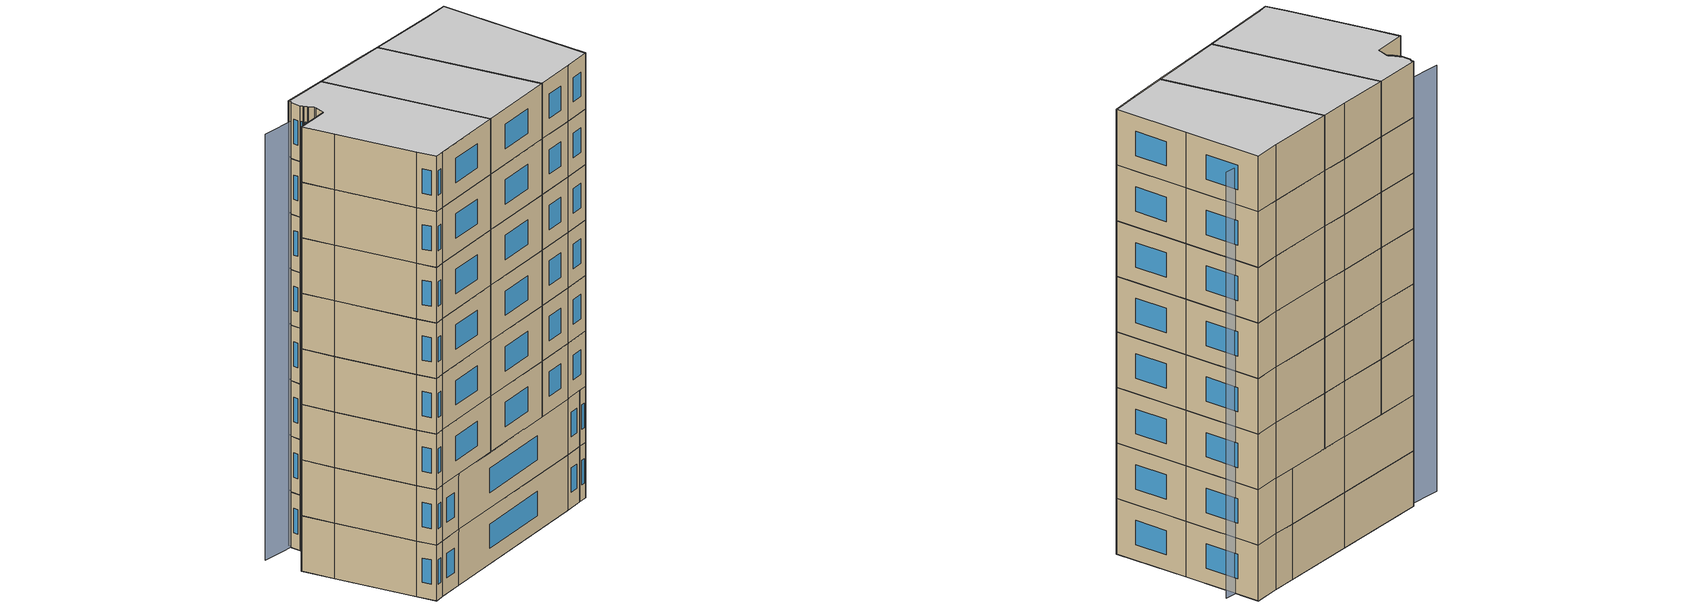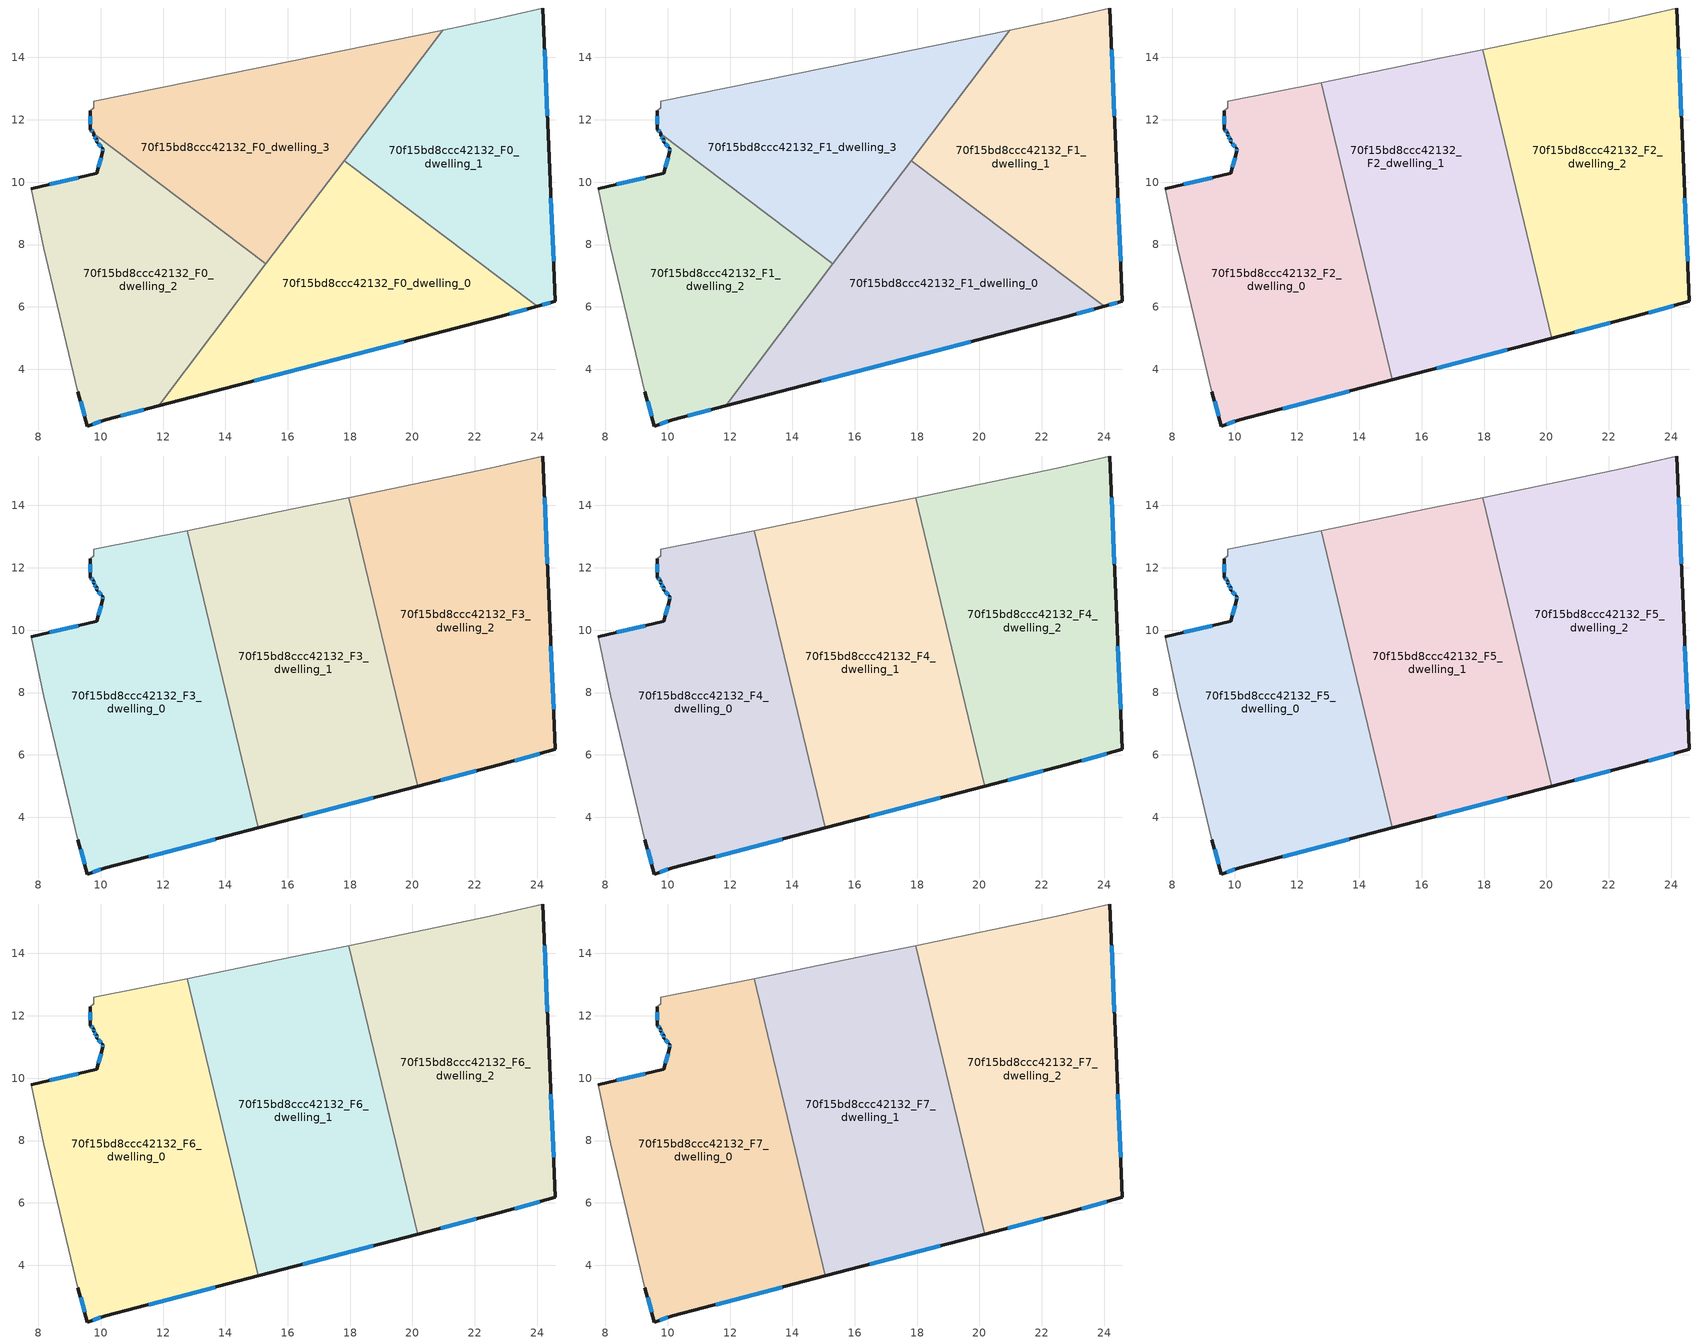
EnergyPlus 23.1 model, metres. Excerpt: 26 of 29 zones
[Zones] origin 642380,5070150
70f15bd8ccc42132_F0_dwelling_0
 floor ground (EU_floor_Construction): 22.78,5.68 24,6.02 17.81,10.69 11.86,2.82 z0
 wall outside (EU_wall_Construction): 24,6.02 22.78,5.68 11.86,2.82 z0:3
 wall to 70f15bd8ccc42132_F0_dwelling_1 (EU_wall_Construction): 17.81,10.69 24,6.02 z0:3
 wall to 70f15bd8ccc42132_F0_dwelling_2 (EU_wall_Construction): 11.86,2.82 15.3,7.38 z0:3
 wall to 70f15bd8ccc42132_F0_dwelling_3 (EU_wall_Construction): 15.3,7.38 17.81,10.69 z0:3
 window (EU_Window_Construction): 23.66,5.92 23.12,5.77 / 19.72,4.88 14.92,3.62 z0.84:2.16
70f15bd8ccc42132_F0_dwelling_1
 floor ground (EU_floor_Construction): 24.58,6.18 24.38,10.78 24.18,15.59 22.48,15.19 20.96,14.87 17.81,10.69 24,6.02 z0
 wall outside (EU_wall_Construction): 24.18,15.59 24.38,10.78 24.58,6.18 24,6.02 z0:3
 wall adiabatic (EU_wall_Construction): 20.96,14.87 22.48,15.19 24.18,15.59 z0:3
 wall to 70f15bd8ccc42132_F0_dwelling_3 (EU_wall_Construction): 17.81,10.69 20.96,14.87 z0:3
 window (EU_Window_Construction): 24.42,6.13 24.16,6.06 / 24.24,14.24 24.33,12.13 / 24.44,9.49 24.53,7.47 z0.84:2.16
70f15bd8ccc42132_F0_dwelling_2
 floor ground (EU_floor_Construction): 11.86,2.82 15.3,7.38 9.77,11.55 9.77,11.49 9.87,11.39 9.87,11.29 10.07,11.09 10.07,10.99 9.87,10.29 7.77,9.79 8.17,7.88 9.27,3.28 9.57,2.18 10.17,2.38 z0
 wall outside (EU_wall_Construction): 7.77,9.79 9.87,10.29 10.07,10.99 10.07,11.09 9.87,11.29 9.87,11.39 9.77,11.49 9.77,11.55 / 11.86,2.82 10.17,2.38 9.57,2.18 9.27,3.28 z0:3
 wall adiabatic (EU_wall_Construction): 9.27,3.28 8.17,7.88 7.77,9.79 z0:3
 wall to 70f15bd8ccc42132_F0_dwelling_3 (EU_wall_Construction): 9.77,11.55 15.3,7.38 z0:3
 window (EU_Window_Construction): 9.48,2.49 9.35,2.97 / 8.36,9.93 9.28,10.15 / 9.93,10.48 10.02,10.79 / 10.07,11.02 10.07,11.06 / 10.02,11.14 9.93,11.23 / 9.87,11.32 9.87,11.36 / 9.84,11.42 9.8,11.46 / 11.39,2.7 10.64,2.5 / 10,2.32 9.74,2.24 z0.84:2.16
70f15bd8ccc42132_F0_dwelling_3
 floor ground (EU_floor_Construction): 15.3,7.38 20.96,14.87 16.18,13.89 9.77,12.59 9.77,12.39 9.67,12.29 9.67,11.69 9.77,11.59 9.77,11.55 z0
 wall outside (EU_wall_Construction): 9.77,11.55 9.77,11.59 9.67,11.69 9.67,12.29 z0:3
 wall adiabatic (EU_wall_Construction): 9.67,12.29 9.77,12.39 9.77,12.59 16.18,13.89 20.96,14.87 z0:3
 window (EU_Window_Construction): 9.74,11.62 9.7,11.66 / 9.67,11.86 9.67,12.12 z0.84:2.16
70f15bd8ccc42132_F1_dwelling_0
 floor to 70f15bd8ccc42132_F0_dwelling_0 (EU_floor_Construction): 22.78,5.68 24,6.02 17.81,10.69 11.86,2.82 z3
 wall outside (EU_wall_Construction): 24,6.02 22.78,5.68 11.86,2.82 z3:6
 wall to 70f15bd8ccc42132_F1_dwelling_1 (EU_wall_Construction): 17.81,10.69 24,6.02 z3:6
 wall to 70f15bd8ccc42132_F1_dwelling_2 (EU_wall_Construction): 11.86,2.82 15.3,7.38 z3:6
 wall to 70f15bd8ccc42132_F1_dwelling_3 (EU_wall_Construction): 15.3,7.38 17.81,10.69 z3:6
 window (EU_Window_Construction): 23.66,5.92 23.12,5.77 / 19.72,4.88 14.92,3.62 z3.84:5.16
70f15bd8ccc42132_F1_dwelling_1
 floor to 70f15bd8ccc42132_F0_dwelling_1 (EU_floor_Construction): 24.58,6.18 24.38,10.78 24.18,15.59 22.48,15.19 20.96,14.87 17.81,10.69 24,6.02 z3
 wall outside (EU_wall_Construction): 24.18,15.59 24.38,10.78 24.58,6.18 24,6.02 z3:6
 wall adiabatic (EU_wall_Construction): 20.96,14.87 22.48,15.19 24.18,15.59 z3:6
 wall to 70f15bd8ccc42132_F1_dwelling_3 (EU_wall_Construction): 17.81,10.69 20.96,14.87 z3:6
 window (EU_Window_Construction): 24.42,6.13 24.16,6.06 / 24.24,14.24 24.33,12.13 / 24.44,9.49 24.53,7.47 z3.84:5.16
70f15bd8ccc42132_F1_dwelling_2
 floor to 70f15bd8ccc42132_F0_dwelling_2 (EU_floor_Construction): 11.86,2.82 15.3,7.38 9.77,11.55 9.77,11.49 9.87,11.39 9.87,11.29 10.07,11.09 10.07,10.99 9.87,10.29 7.77,9.79 8.17,7.88 9.27,3.28 9.57,2.18 10.17,2.38 z3
 wall outside (EU_wall_Construction): 7.77,9.79 9.87,10.29 10.07,10.99 10.07,11.09 9.87,11.29 9.87,11.39 9.77,11.49 9.77,11.55 / 11.86,2.82 10.17,2.38 9.57,2.18 9.27,3.28 z3:6
 wall adiabatic (EU_wall_Construction): 9.27,3.28 8.17,7.88 7.77,9.79 z3:6
 wall to 70f15bd8ccc42132_F1_dwelling_3 (EU_wall_Construction): 9.77,11.55 15.3,7.38 z3:6
 window (EU_Window_Construction): 9.48,2.49 9.35,2.97 / 8.36,9.93 9.28,10.15 / 9.93,10.48 10.02,10.79 / 10.07,11.02 10.07,11.06 / 10.02,11.14 9.93,11.23 / 9.87,11.32 9.87,11.36 / 9.84,11.42 9.8,11.46 / 11.39,2.7 10.64,2.5 / 10,2.32 9.74,2.24 z3.84:5.16
70f15bd8ccc42132_F1_dwelling_3
 floor to 70f15bd8ccc42132_F0_dwelling_3 (EU_floor_Construction): 15.3,7.38 20.96,14.87 16.18,13.89 9.77,12.59 9.77,12.39 9.67,12.29 9.67,11.69 9.77,11.59 9.77,11.55 z3
 wall outside (EU_wall_Construction): 9.77,11.55 9.77,11.59 9.67,11.69 9.67,12.29 z3:6
 wall adiabatic (EU_wall_Construction): 9.67,12.29 9.77,12.39 9.77,12.59 16.18,13.89 20.96,14.87 z3:6
 window (EU_Window_Construction): 9.74,11.62 9.7,11.66 / 9.67,11.86 9.67,12.12 z3.84:5.16
70f15bd8ccc42132_F2_dwelling_0
 floor to 70f15bd8ccc42132_F1_dwelling_2 (EU_floor_Construction): 11.86,2.82 14.43,6.23 13.91,8.43 9.77,11.55 9.77,11.49 9.87,11.39 9.87,11.29 10.07,11.09 10.07,10.99 9.87,10.29 7.77,9.79 8.17,7.88 9.27,3.28 9.57,2.18 10.17,2.38 z6
 floor to 70f15bd8ccc42132_F1_dwelling_0 (EU_floor_Construction): 15.05,3.66 14.43,6.23 11.86,2.82 z6
 floor to 70f15bd8ccc42132_F1_dwelling_3 (EU_floor_Construction): 13.91,8.43 12.77,13.2 9.77,12.59 9.77,12.39 9.67,12.29 9.67,11.69 9.77,11.59 9.77,11.55 z6
 wall outside (EU_wall_Construction): 7.77,9.79 9.87,10.29 10.07,10.99 10.07,11.09 9.87,11.29 9.87,11.39 9.77,11.49 9.77,11.59 9.67,11.69 9.67,12.29 / 15.05,3.66 10.17,2.38 9.57,2.18 9.27,3.28 z6:9
 wall adiabatic (EU_wall_Construction): 9.27,3.28 8.17,7.88 7.77,9.79 / 9.67,12.29 9.77,12.39 9.77,12.59 12.77,13.2 z6:9
 wall to 70f15bd8ccc42132_F2_dwelling_1 (EU_wall_Construction): 12.77,13.2 15.05,3.66 z6:9
 window (EU_Window_Construction): 8.36,9.93 9.28,10.15 / 9.93,10.48 10.02,10.79 / 10.07,11.02 10.07,11.06 / 10.02,11.14 9.93,11.23 / 9.87,11.32 9.87,11.36 / 9.84,11.42 9.8,11.46 / 9.77,11.52 9.77,11.56 / 9.74,11.62 9.7,11.66 / 9.67,11.86 9.67,12.12 / 13.68,3.3 11.54,2.74 / 10,2.32 9.74,2.24 / 9.48,2.49 9.35,2.97 z6.84:8.16
70f15bd8ccc42132_F2_dwelling_1
 floor to 70f15bd8ccc42132_F1_dwelling_3 (EU_floor_Construction): 15.3,7.38 18.57,11.7 17.96,14.25 16.18,13.89 12.77,13.2 13.91,8.43 z6
 floor to 70f15bd8ccc42132_F1_dwelling_2 (EU_floor_Construction): 14.43,6.23 15.3,7.38 13.91,8.43 z6
 floor to 70f15bd8ccc42132_F1_dwelling_1 (EU_floor_Construction): 19.03,9.77 18.57,11.7 17.81,10.69 z6
 floor to 70f15bd8ccc42132_F1_dwelling_0 (EU_floor_Construction): 20.17,5 19.03,9.77 17.81,10.69 14.43,6.23 15.05,3.66 z6
 wall outside (EU_wall_Construction): 20.17,5 15.05,3.66 z6:9
 wall adiabatic (EU_wall_Construction): 12.77,13.2 16.18,13.89 17.96,14.25 z6:9
 wall to 70f15bd8ccc42132_F2_dwelling_2 (EU_wall_Construction): 17.96,14.25 20.17,5 z6:9
 window (EU_Window_Construction): 18.74,4.62 16.48,4.03 z6.84:8.16
70f15bd8ccc42132_F2_dwelling_2
 floor to 70f15bd8ccc42132_F1_dwelling_1 (EU_floor_Construction): 24.58,6.18 24.38,10.78 24.18,15.59 22.48,15.19 20.96,14.87 18.57,11.7 19.03,9.77 24,6.02 z6
 floor to 70f15bd8ccc42132_F1_dwelling_3 (EU_floor_Construction): 18.57,11.7 20.96,14.87 17.96,14.25 z6
 floor to 70f15bd8ccc42132_F1_dwelling_0 (EU_floor_Construction): 24,6.02 19.03,9.77 20.17,5 22.78,5.68 z6
 wall outside (EU_wall_Construction): 24.18,15.59 24.38,10.78 24.58,6.18 22.78,5.68 20.17,5 z6:9
 wall adiabatic (EU_wall_Construction): 17.96,14.25 22.48,15.19 24.18,15.59 z6:9
 window (EU_Window_Construction): 24.44,9.49 24.53,7.47 / 24.08,6.04 23.28,5.82 / 22.05,5.49 20.9,5.19 / 24.24,14.24 24.33,12.13 z6.84:8.16
70f15bd8ccc42132_F3_dwelling_0
 floor to 70f15bd8ccc42132_F2_dwelling_0 (EU_floor_Construction): 15.05,3.66 12.77,13.2 9.77,12.59 9.77,12.39 9.67,12.29 9.67,11.69 9.77,11.59 9.77,11.49 9.87,11.39 9.87,11.29 10.07,11.09 10.07,10.99 9.87,10.29 7.77,9.79 8.17,7.88 9.27,3.28 9.57,2.18 10.17,2.38 z9
 wall outside (EU_wall_Construction): 7.77,9.79 9.87,10.29 10.07,10.99 10.07,11.09 9.87,11.29 9.87,11.39 9.77,11.49 9.77,11.59 9.67,11.69 9.67,12.29 / 15.05,3.66 10.17,2.38 9.57,2.18 9.27,3.28 z9:12
 wall adiabatic (EU_wall_Construction): 9.27,3.28 8.17,7.88 7.77,9.79 / 9.67,12.29 9.77,12.39 9.77,12.59 12.77,13.2 z9:12
 wall to 70f15bd8ccc42132_F3_dwelling_1 (EU_wall_Construction): 12.77,13.2 15.05,3.66 z9:12
 window (EU_Window_Construction): 8.36,9.93 9.28,10.15 / 9.93,10.48 10.02,10.79 / 10.07,11.02 10.07,11.06 / 10.02,11.14 9.93,11.23 / 9.87,11.32 9.87,11.36 / 9.84,11.42 9.8,11.46 / 9.77,11.52 9.77,11.56 / 9.74,11.62 9.7,11.66 / 9.67,11.86 9.67,12.12 / 13.68,3.3 11.54,2.74 / 10,2.32 9.74,2.24 / 9.48,2.49 9.35,2.97 z9.84:11.16
70f15bd8ccc42132_F3_dwelling_1
 floor to 70f15bd8ccc42132_F2_dwelling_1 (EU_floor_Construction): 20.17,5 17.96,14.25 16.18,13.89 12.77,13.2 15.05,3.66 z9
 wall outside (EU_wall_Construction): 20.17,5 15.05,3.66 z9:12
 wall adiabatic (EU_wall_Construction): 12.77,13.2 16.18,13.89 17.96,14.25 z9:12
 wall to 70f15bd8ccc42132_F3_dwelling_2 (EU_wall_Construction): 17.96,14.25 20.17,5 z9:12
 window (EU_Window_Construction): 18.74,4.62 16.48,4.03 z9.84:11.16
70f15bd8ccc42132_F3_dwelling_2
 floor to 70f15bd8ccc42132_F2_dwelling_2 (EU_floor_Construction): 24.58,6.18 24.38,10.78 24.18,15.59 22.48,15.19 17.96,14.25 20.17,5 22.78,5.68 z9
 wall outside (EU_wall_Construction): 24.18,15.59 24.38,10.78 24.58,6.18 22.78,5.68 20.17,5 z9:12
 wall adiabatic (EU_wall_Construction): 17.96,14.25 22.48,15.19 24.18,15.59 z9:12
 window (EU_Window_Construction): 24.44,9.49 24.53,7.47 / 24.08,6.04 23.28,5.82 / 22.05,5.49 20.9,5.19 / 24.24,14.24 24.33,12.13 z9.84:11.16
70f15bd8ccc42132_F4_dwelling_0
 floor to 70f15bd8ccc42132_F3_dwelling_0 (EU_floor_Construction): 15.05,3.66 12.77,13.2 9.77,12.59 9.77,12.39 9.67,12.29 9.67,11.69 9.77,11.59 9.77,11.49 9.87,11.39 9.87,11.29 10.07,11.09 10.07,10.99 9.87,10.29 7.77,9.79 8.17,7.88 9.27,3.28 9.57,2.18 10.17,2.38 z12
 wall outside (EU_wall_Construction): 7.77,9.79 9.87,10.29 10.07,10.99 10.07,11.09 9.87,11.29 9.87,11.39 9.77,11.49 9.77,11.59 9.67,11.69 9.67,12.29 / 15.05,3.66 10.17,2.38 9.57,2.18 9.27,3.28 z12:15
 wall adiabatic (EU_wall_Construction): 9.27,3.28 8.17,7.88 7.77,9.79 / 9.67,12.29 9.77,12.39 9.77,12.59 12.77,13.2 z12:15
 wall to 70f15bd8ccc42132_F4_dwelling_1 (EU_wall_Construction): 12.77,13.2 15.05,3.66 z12:15
 window (EU_Window_Construction): 8.36,9.93 9.28,10.15 / 9.93,10.48 10.02,10.79 / 10.07,11.02 10.07,11.06 / 10.02,11.14 9.93,11.23 / 9.87,11.32 9.87,11.36 / 9.84,11.42 9.8,11.46 / 9.77,11.52 9.77,11.56 / 9.74,11.62 9.7,11.66 / 9.67,11.86 9.67,12.12 / 13.68,3.3 11.54,2.74 / 10,2.32 9.74,2.24 / 9.48,2.49 9.35,2.97 z12.84:14.16
70f15bd8ccc42132_F4_dwelling_1
 floor to 70f15bd8ccc42132_F3_dwelling_1 (EU_floor_Construction): 20.17,5 17.96,14.25 16.18,13.89 12.77,13.2 15.05,3.66 z12
 wall outside (EU_wall_Construction): 20.17,5 15.05,3.66 z12:15
 wall adiabatic (EU_wall_Construction): 12.77,13.2 16.18,13.89 17.96,14.25 z12:15
 wall to 70f15bd8ccc42132_F4_dwelling_2 (EU_wall_Construction): 17.96,14.25 20.17,5 z12:15
 window (EU_Window_Construction): 18.74,4.62 16.48,4.03 z12.84:14.16
70f15bd8ccc42132_F4_dwelling_2
 floor to 70f15bd8ccc42132_F3_dwelling_2 (EU_floor_Construction): 24.58,6.18 24.38,10.78 24.18,15.59 22.48,15.19 17.96,14.25 20.17,5 22.78,5.68 z12
 wall outside (EU_wall_Construction): 24.18,15.59 24.38,10.78 24.58,6.18 22.78,5.68 20.17,5 z12:15
 wall adiabatic (EU_wall_Construction): 17.96,14.25 22.48,15.19 24.18,15.59 z12:15
 window (EU_Window_Construction): 24.44,9.49 24.53,7.47 / 24.08,6.04 23.28,5.82 / 22.05,5.49 20.9,5.19 / 24.24,14.24 24.33,12.13 z12.84:14.16
70f15bd8ccc42132_F5_dwelling_0
 floor to 70f15bd8ccc42132_F4_dwelling_0 (EU_floor_Construction): 15.05,3.66 12.77,13.2 9.77,12.59 9.77,12.39 9.67,12.29 9.67,11.69 9.77,11.59 9.77,11.49 9.87,11.39 9.87,11.29 10.07,11.09 10.07,10.99 9.87,10.29 7.77,9.79 8.17,7.88 9.27,3.28 9.57,2.18 10.17,2.38 z15
 wall outside (EU_wall_Construction): 7.77,9.79 9.87,10.29 10.07,10.99 10.07,11.09 9.87,11.29 9.87,11.39 9.77,11.49 9.77,11.59 9.67,11.69 9.67,12.29 / 15.05,3.66 10.17,2.38 9.57,2.18 9.27,3.28 z15:18
 wall adiabatic (EU_wall_Construction): 9.27,3.28 8.17,7.88 7.77,9.79 / 9.67,12.29 9.77,12.39 9.77,12.59 12.77,13.2 z15:18
 wall to 70f15bd8ccc42132_F5_dwelling_1 (EU_wall_Construction): 12.77,13.2 15.05,3.66 z15:18
 window (EU_Window_Construction): 8.36,9.93 9.28,10.15 / 9.93,10.48 10.02,10.79 / 10.07,11.02 10.07,11.06 / 10.02,11.14 9.93,11.23 / 9.87,11.32 9.87,11.36 / 9.84,11.42 9.8,11.46 / 9.77,11.52 9.77,11.56 / 9.74,11.62 9.7,11.66 / 9.67,11.86 9.67,12.12 / 13.68,3.3 11.54,2.74 / 10,2.32 9.74,2.24 / 9.48,2.49 9.35,2.97 z15.84:17.16
70f15bd8ccc42132_F5_dwelling_1
 floor to 70f15bd8ccc42132_F4_dwelling_1 (EU_floor_Construction): 20.17,5 17.96,14.25 16.18,13.89 12.77,13.2 15.05,3.66 z15
 wall outside (EU_wall_Construction): 20.17,5 15.05,3.66 z15:18
 wall adiabatic (EU_wall_Construction): 12.77,13.2 16.18,13.89 17.96,14.25 z15:18
 wall to 70f15bd8ccc42132_F5_dwelling_2 (EU_wall_Construction): 17.96,14.25 20.17,5 z15:18
 window (EU_Window_Construction): 18.74,4.62 16.48,4.03 z15.84:17.16
70f15bd8ccc42132_F5_dwelling_2
 floor to 70f15bd8ccc42132_F4_dwelling_2 (EU_floor_Construction): 24.58,6.18 24.38,10.78 24.18,15.59 22.48,15.19 17.96,14.25 20.17,5 22.78,5.68 z15
 wall outside (EU_wall_Construction): 24.18,15.59 24.38,10.78 24.58,6.18 22.78,5.68 20.17,5 z15:18
 wall adiabatic (EU_wall_Construction): 17.96,14.25 22.48,15.19 24.18,15.59 z15:18
 window (EU_Window_Construction): 24.44,9.49 24.53,7.47 / 24.08,6.04 23.28,5.82 / 22.05,5.49 20.9,5.19 / 24.24,14.24 24.33,12.13 z15.84:17.16
70f15bd8ccc42132_F6_dwelling_0
 floor to 70f15bd8ccc42132_F5_dwelling_0 (EU_floor_Construction): 15.05,3.66 12.77,13.2 9.77,12.59 9.77,12.39 9.67,12.29 9.67,11.69 9.77,11.59 9.77,11.49 9.87,11.39 9.87,11.29 10.07,11.09 10.07,10.99 9.87,10.29 7.77,9.79 8.17,7.88 9.27,3.28 9.57,2.18 10.17,2.38 z18
 wall outside (EU_wall_Construction): 7.77,9.79 9.87,10.29 10.07,10.99 10.07,11.09 9.87,11.29 9.87,11.39 9.77,11.49 9.77,11.59 9.67,11.69 9.67,12.29 / 15.05,3.66 10.17,2.38 9.57,2.18 9.27,3.28 z18:21
 wall adiabatic (EU_wall_Construction): 9.27,3.28 8.17,7.88 7.77,9.79 / 9.67,12.29 9.77,12.39 9.77,12.59 12.77,13.2 z18:21
 wall to 70f15bd8ccc42132_F6_dwelling_1 (EU_wall_Construction): 12.77,13.2 15.05,3.66 z18:21
 window (EU_Window_Construction): 8.36,9.93 9.28,10.15 / 9.93,10.48 10.02,10.79 / 10.07,11.02 10.07,11.06 / 10.02,11.14 9.93,11.23 / 9.87,11.32 9.87,11.36 / 9.84,11.42 9.8,11.46 / 9.77,11.52 9.77,11.56 / 9.74,11.62 9.7,11.66 / 9.67,11.86 9.67,12.12 / 13.68,3.3 11.54,2.74 / 10,2.32 9.74,2.24 / 9.48,2.49 9.35,2.97 z18.84:20.16
70f15bd8ccc42132_F6_dwelling_1
 floor to 70f15bd8ccc42132_F5_dwelling_1 (EU_floor_Construction): 20.17,5 17.96,14.25 16.18,13.89 12.77,13.2 15.05,3.66 z18
 wall outside (EU_wall_Construction): 20.17,5 15.05,3.66 z18:21
 wall adiabatic (EU_wall_Construction): 12.77,13.2 16.18,13.89 17.96,14.25 z18:21
 wall to 70f15bd8ccc42132_F6_dwelling_2 (EU_wall_Construction): 17.96,14.25 20.17,5 z18:21
 window (EU_Window_Construction): 18.74,4.62 16.48,4.03 z18.84:20.16
70f15bd8ccc42132_F6_dwelling_2
 floor to 70f15bd8ccc42132_F5_dwelling_2 (EU_floor_Construction): 24.58,6.18 24.38,10.78 24.18,15.59 22.48,15.19 17.96,14.25 20.17,5 22.78,5.68 z18
 wall outside (EU_wall_Construction): 24.18,15.59 24.38,10.78 24.58,6.18 22.78,5.68 20.17,5 z18:21
 wall adiabatic (EU_wall_Construction): 17.96,14.25 22.48,15.19 24.18,15.59 z18:21
 window (EU_Window_Construction): 24.44,9.49 24.53,7.47 / 24.08,6.04 23.28,5.82 / 22.05,5.49 20.9,5.19 / 24.24,14.24 24.33,12.13 z18.84:20.16
70f15bd8ccc42132_F7_dwelling_0
 floor to 70f15bd8ccc42132_F6_dwelling_0 (EU_floor_Construction): 15.05,3.66 12.77,13.2 9.77,12.59 9.77,12.39 9.67,12.29 9.67,11.69 9.77,11.59 9.77,11.49 9.87,11.39 9.87,11.29 10.07,11.09 10.07,10.99 9.87,10.29 7.77,9.79 8.17,7.88 9.27,3.28 9.57,2.18 10.17,2.38 z21
 wall outside (EU_wall_Construction): 7.77,9.79 9.87,10.29 10.07,10.99 10.07,11.09 9.87,11.29 9.87,11.39 9.77,11.49 9.77,11.59 9.67,11.69 9.67,12.29 / 15.05,3.66 10.17,2.38 9.57,2.18 9.27,3.28 z21:24
 wall adiabatic (EU_wall_Construction): 9.27,3.28 8.17,7.88 7.77,9.79 / 9.67,12.29 9.77,12.39 9.77,12.59 12.77,13.2 z21:24
 wall to 70f15bd8ccc42132_F7_dwelling_1 (EU_wall_Construction): 12.77,13.2 15.05,3.66 z21:24
 window (EU_Window_Construction): 8.36,9.93 9.28,10.15 / 9.93,10.48 10.02,10.79 / 10.07,11.02 10.07,11.06 / 10.02,11.14 9.93,11.23 / 9.87,11.32 9.87,11.36 / 9.84,11.42 9.8,11.46 / 9.77,11.52 9.77,11.56 / 9.74,11.62 9.7,11.66 / 9.67,11.86 9.67,12.12 / 13.68,3.3 11.54,2.74 / 10,2.32 9.74,2.24 / 9.48,2.49 9.35,2.97 z21.84:23.16
 ceiling to 70f15bd8ccc42132_F8_dwelling_0 (EU_floor_Construction): 12.77,13.2 15.05,3.66 10.17,2.38 9.57,2.18 9.27,3.28 8.17,7.88 7.77,9.79 9.87,10.29 10.07,10.99 10.07,11.09 9.87,11.29 9.87,11.39 9.77,11.49 9.77,11.59 9.67,11.69 9.67,12.29 9.77,12.39 9.77,12.59 z24
70f15bd8ccc42132_F7_dwelling_1
 floor to 70f15bd8ccc42132_F6_dwelling_1 (EU_floor_Construction): 20.17,5 17.96,14.25 16.18,13.89 12.77,13.2 15.05,3.66 z21
 wall outside (EU_wall_Construction): 20.17,5 15.05,3.66 z21:24
 wall adiabatic (EU_wall_Construction): 12.77,13.2 16.18,13.89 17.96,14.25 z21:24
 wall to 70f15bd8ccc42132_F7_dwelling_2 (EU_wall_Construction): 17.96,14.25 20.17,5 z21:24
 window (EU_Window_Construction): 18.74,4.62 16.48,4.03 z21.84:23.16
 ceiling to 70f15bd8ccc42132_F8_dwelling_1 (EU_floor_Construction): 17.96,14.25 20.17,5 15.05,3.66 12.77,13.2 16.18,13.89 z24
70f15bd8ccc42132_F7_dwelling_2
 floor to 70f15bd8ccc42132_F6_dwelling_2 (EU_floor_Construction): 24.58,6.18 24.38,10.78 24.18,15.59 22.48,15.19 17.96,14.25 20.17,5 22.78,5.68 z21
 wall outside (EU_wall_Construction): 24.18,15.59 24.38,10.78 24.58,6.18 22.78,5.68 20.17,5 z21:24
 wall adiabatic (EU_wall_Construction): 17.96,14.25 22.48,15.19 24.18,15.59 z21:24
 window (EU_Window_Construction): 24.44,9.49 24.53,7.47 / 24.08,6.04 23.28,5.82 / 22.05,5.49 20.9,5.19 / 24.24,14.24 24.33,12.13 z21.84:23.16
 ceiling to 70f15bd8ccc42132_F8_dwelling_2 (EU_floor_Construction): 24.18,15.59 24.38,10.78 24.58,6.18 22.78,5.68 20.17,5 17.96,14.25 22.48,15.19 z24
shading: 25.01,14.16 7.57,12.09 z0:23
[Building]
EU S2 Campaign: North Axis=0; Terrain=City; Solar Distribution=FullExterior
[Site:Location]
Lyon-Bron: Latitude=45.75; Longitude=5; Time Zone=1; Elevation=198
[SizingPeriod:WeatherFileDays]
AnnualSizingPeriod: Begin Month=1; Begin Day of Month=1; End Month=12; End Day of Month=31; Day of Week for Start Day=Monday; Use Weather File Daylight Saving Period=No; Use Weather File Rain and Snow Indicators=No
[MATERIAL]
EU_InternalMass_Material: Roughness=MediumRough; Thickness=0.1; Conductivity=1; Density=1800; Specific Heat=900; Thermal Absorptance=0.9; Solar Absorptance=0.7; Visible Absorptance=0.7
[MATERIAL:NOMASS] Roughness=MediumRough; Thermal Absorptance=0.9; Solar Absorptance=0.7; Visible Absorptance=0.7
Name | Thermal Resistance
EU_wall_NoMass | 0.776494
EU_floor_NoMass | 0.421597
[WINDOWMATERIAL:SIMPLEGLAZINGSYSTEM]
EU_Window_SimpleGlazing: UFactor=4.24961; Solar Heat Gain Coefficient=0.83; Visible Transmittance=0.83
[CONSTRUCTION]
EU_wall_Construction: EU_wall_NoMass
EU_floor_Construction: EU_floor_NoMass
EU_InternalMass_Construction: EU_InternalMass_Material
EU_Window_Construction: EU_Window_SimpleGlazing
[ZONE] Type=1; Multiplier=1; Ceiling Height=autocalculate; Floor Area=autocalculate; Part of Total Floor Area=Yes
Name | Volume
70f15bd8ccc42132_F0_dwelling_0; 70f15bd8ccc42132_F1_dwelling_0; 70f15bd8ccc42132_F0_dwelling_1; 70f15bd8ccc42132_F1_dwelling_1 | 115.107
70f15bd8ccc42132_F2_dwelling_0; 70f15bd8ccc42132_F3_dwelling_0; 70f15bd8ccc42132_F4_dwelling_0; 70f15bd8ccc42132_F5_dwelling_0; 70f15bd8ccc42132_F6_dwelling_0; 70f15bd8ccc42132_F7_dwelling_0 | 153.469
70f15bd8ccc42132_F2_dwelling_1; 70f15bd8ccc42132_F3_dwelling_1; 70f15bd8ccc42132_F4_dwelling_1; 70f15bd8ccc42132_F5_dwelling_1; 70f15bd8ccc42132_F6_dwelling_1; 70f15bd8ccc42132_F7_dwelling_1 | 153.466
70f15bd8ccc42132_F0_dwelling_2; 70f15bd8ccc42132_F1_dwelling_2 | 115.108
70f15bd8ccc42132_F2_dwelling_2; 70f15bd8ccc42132_F3_dwelling_2; 70f15bd8ccc42132_F4_dwelling_2; 70f15bd8ccc42132_F5_dwelling_2; 70f15bd8ccc42132_F6_dwelling_2; 70f15bd8ccc42132_F7_dwelling_2 | 153.473
70f15bd8ccc42132_F0_dwelling_3; 70f15bd8ccc42132_F1_dwelling_3 | 115.104
[INTERNALMASS] Construction=EU_InternalMass_Construction
Name | Zone or ZoneList | Surface Area
70f15bd8ccc42132_F0_dwelling_0_EU_InternalMass | 70f15bd8ccc42132_F0_dwelling_0 | 38.3693
70f15bd8ccc42132_F0_dwelling_1_EU_InternalMass | 70f15bd8ccc42132_F0_dwelling_1 | 38.3688
70f15bd8ccc42132_F0_dwelling_2_EU_InternalMass | 70f15bd8ccc42132_F0_dwelling_2 | 38.3693
70f15bd8ccc42132_F0_dwelling_3_EU_InternalMass | 70f15bd8ccc42132_F0_dwelling_3 | 38.3681
70f15bd8ccc42132_F1_dwelling_0_EU_InternalMass | 70f15bd8ccc42132_F1_dwelling_0 | 38.3693
70f15bd8ccc42132_F1_dwelling_1_EU_InternalMass | 70f15bd8ccc42132_F1_dwelling_1 | 38.3688
70f15bd8ccc42132_F1_dwelling_2_EU_InternalMass | 70f15bd8ccc42132_F1_dwelling_2 | 38.3693
70f15bd8ccc42132_F1_dwelling_3_EU_InternalMass | 70f15bd8ccc42132_F1_dwelling_3 | 38.3681
70f15bd8ccc42132_F2_dwelling_0_EU_InternalMass | 70f15bd8ccc42132_F2_dwelling_0 | 51.1561
70f15bd8ccc42132_F2_dwelling_1_EU_InternalMass | 70f15bd8ccc42132_F2_dwelling_1 | 51.1556
70f15bd8ccc42132_F2_dwelling_2_EU_InternalMass | 70f15bd8ccc42132_F2_dwelling_2 | 51.1575
70f15bd8ccc42132_F3_dwelling_0_EU_InternalMass | 70f15bd8ccc42132_F3_dwelling_0 | 51.1561
70f15bd8ccc42132_F3_dwelling_1_EU_InternalMass | 70f15bd8ccc42132_F3_dwelling_1 | 51.1556
70f15bd8ccc42132_F3_dwelling_2_EU_InternalMass | 70f15bd8ccc42132_F3_dwelling_2 | 51.1575
70f15bd8ccc42132_F4_dwelling_0_EU_InternalMass | 70f15bd8ccc42132_F4_dwelling_0 | 51.1561
70f15bd8ccc42132_F4_dwelling_1_EU_InternalMass | 70f15bd8ccc42132_F4_dwelling_1 | 51.1556
70f15bd8ccc42132_F4_dwelling_2_EU_InternalMass | 70f15bd8ccc42132_F4_dwelling_2 | 51.1575
70f15bd8ccc42132_F5_dwelling_0_EU_InternalMass | 70f15bd8ccc42132_F5_dwelling_0 | 51.1561
70f15bd8ccc42132_F5_dwelling_1_EU_InternalMass | 70f15bd8ccc42132_F5_dwelling_1 | 51.1556
70f15bd8ccc42132_F5_dwelling_2_EU_InternalMass | 70f15bd8ccc42132_F5_dwelling_2 | 51.1575
70f15bd8ccc42132_F6_dwelling_0_EU_InternalMass | 70f15bd8ccc42132_F6_dwelling_0 | 51.1561
70f15bd8ccc42132_F6_dwelling_1_EU_InternalMass | 70f15bd8ccc42132_F6_dwelling_1 | 51.1556
70f15bd8ccc42132_F6_dwelling_2_EU_InternalMass | 70f15bd8ccc42132_F6_dwelling_2 | 51.1575
70f15bd8ccc42132_F7_dwelling_0_EU_InternalMass | 70f15bd8ccc42132_F7_dwelling_0 | 51.1561
70f15bd8ccc42132_F7_dwelling_1_EU_InternalMass | 70f15bd8ccc42132_F7_dwelling_1 | 51.1556
70f15bd8ccc42132_F7_dwelling_2_EU_InternalMass | 70f15bd8ccc42132_F7_dwelling_2 | 51.1575
[OTHEREQUIPMENT] Fuel Type=Electricity; Design Level Calculation Method=Watts/Area; Power per Zone Floor Area=1; Fraction Latent=0; Fraction Radiant=0; Fraction Lost=0; Carbon Dioxide Generation Rate=0; EndUse Subcategory=EU_Step8_InternalGains
Name | Zone or ZoneList or Space or SpaceList | Schedule
EU_Step8_InternalGain_70f15bd8ccc42132_F0_dwelling_0_f000 | 70f15bd8ccc42132_F0_dwelling_0 | EU_Step8_GainSchedule_70f15bd8ccc42132_F0_dwelling_0_f000
EU_Step8_InternalGain_70f15bd8ccc42132_F0_dwelling_1_f000 | 70f15bd8ccc42132_F0_dwelling_1 | EU_Step8_GainSchedule_70f15bd8ccc42132_F0_dwelling_1_f000
EU_Step8_InternalGain_70f15bd8ccc42132_F0_dwelling_2_f000 | 70f15bd8ccc42132_F0_dwelling_2 | EU_Step8_GainSchedule_70f15bd8ccc42132_F0_dwelling_2_f000
EU_Step8_InternalGain_70f15bd8ccc42132_F0_dwelling_3_f000 | 70f15bd8ccc42132_F0_dwelling_3 | EU_Step8_GainSchedule_70f15bd8ccc42132_F0_dwelling_3_f000
EU_Step8_InternalGain_70f15bd8ccc42132_F1_dwelling_0_f000 | 70f15bd8ccc42132_F1_dwelling_0 | EU_Step8_GainSchedule_70f15bd8ccc42132_F1_dwelling_0_f000
EU_Step8_InternalGain_70f15bd8ccc42132_F1_dwelling_1_f000 | 70f15bd8ccc42132_F1_dwelling_1 | EU_Step8_GainSchedule_70f15bd8ccc42132_F1_dwelling_1_f000
EU_Step8_InternalGain_70f15bd8ccc42132_F1_dwelling_2_f000 | 70f15bd8ccc42132_F1_dwelling_2 | EU_Step8_GainSchedule_70f15bd8ccc42132_F1_dwelling_2_f000
EU_Step8_InternalGain_70f15bd8ccc42132_F1_dwelling_3_f000 | 70f15bd8ccc42132_F1_dwelling_3 | EU_Step8_GainSchedule_70f15bd8ccc42132_F1_dwelling_3_f000
EU_Step8_InternalGain_70f15bd8ccc42132_F2_dwelling_0_f000 | 70f15bd8ccc42132_F2_dwelling_0 | EU_Step8_GainSchedule_70f15bd8ccc42132_F2_dwelling_0_f000
EU_Step8_InternalGain_70f15bd8ccc42132_F2_dwelling_1_f000 | 70f15bd8ccc42132_F2_dwelling_1 | EU_Step8_GainSchedule_70f15bd8ccc42132_F2_dwelling_1_f000
EU_Step8_InternalGain_70f15bd8ccc42132_F2_dwelling_2_f000 | 70f15bd8ccc42132_F2_dwelling_2 | EU_Step8_GainSchedule_70f15bd8ccc42132_F2_dwelling_2_f000
EU_Step8_InternalGain_70f15bd8ccc42132_F3_dwelling_0_f000 | 70f15bd8ccc42132_F3_dwelling_0 | EU_Step8_GainSchedule_70f15bd8ccc42132_F3_dwelling_0_f000
EU_Step8_InternalGain_70f15bd8ccc42132_F3_dwelling_1_f000 | 70f15bd8ccc42132_F3_dwelling_1 | EU_Step8_GainSchedule_70f15bd8ccc42132_F3_dwelling_1_f000
EU_Step8_InternalGain_70f15bd8ccc42132_F3_dwelling_2_f000 | 70f15bd8ccc42132_F3_dwelling_2 | EU_Step8_GainSchedule_70f15bd8ccc42132_F3_dwelling_2_f000
EU_Step8_InternalGain_70f15bd8ccc42132_F4_dwelling_0_f000 | 70f15bd8ccc42132_F4_dwelling_0 | EU_Step8_GainSchedule_70f15bd8ccc42132_F4_dwelling_0_f000
EU_Step8_InternalGain_70f15bd8ccc42132_F4_dwelling_1_f000 | 70f15bd8ccc42132_F4_dwelling_1 | EU_Step8_GainSchedule_70f15bd8ccc42132_F4_dwelling_1_f000
EU_Step8_InternalGain_70f15bd8ccc42132_F4_dwelling_2_f000 | 70f15bd8ccc42132_F4_dwelling_2 | EU_Step8_GainSchedule_70f15bd8ccc42132_F4_dwelling_2_f000
EU_Step8_InternalGain_70f15bd8ccc42132_F5_dwelling_0_f000 | 70f15bd8ccc42132_F5_dwelling_0 | EU_Step8_GainSchedule_70f15bd8ccc42132_F5_dwelling_0_f000
EU_Step8_InternalGain_70f15bd8ccc42132_F5_dwelling_1_f000 | 70f15bd8ccc42132_F5_dwelling_1 | EU_Step8_GainSchedule_70f15bd8ccc42132_F5_dwelling_1_f000
EU_Step8_InternalGain_70f15bd8ccc42132_F5_dwelling_2_f000 | 70f15bd8ccc42132_F5_dwelling_2 | EU_Step8_GainSchedule_70f15bd8ccc42132_F5_dwelling_2_f000
EU_Step8_InternalGain_70f15bd8ccc42132_F6_dwelling_0_f000 | 70f15bd8ccc42132_F6_dwelling_0 | EU_Step8_GainSchedule_70f15bd8ccc42132_F6_dwelling_0_f000
EU_Step8_InternalGain_70f15bd8ccc42132_F6_dwelling_1_f000 | 70f15bd8ccc42132_F6_dwelling_1 | EU_Step8_GainSchedule_70f15bd8ccc42132_F6_dwelling_1_f000
EU_Step8_InternalGain_70f15bd8ccc42132_F6_dwelling_2_f000 | 70f15bd8ccc42132_F6_dwelling_2 | EU_Step8_GainSchedule_70f15bd8ccc42132_F6_dwelling_2_f000
EU_Step8_InternalGain_70f15bd8ccc42132_F7_dwelling_0_f000 | 70f15bd8ccc42132_F7_dwelling_0 | EU_Step8_GainSchedule_70f15bd8ccc42132_F7_dwelling_0_f000
EU_Step8_InternalGain_70f15bd8ccc42132_F7_dwelling_1_f000 | 70f15bd8ccc42132_F7_dwelling_1 | EU_Step8_GainSchedule_70f15bd8ccc42132_F7_dwelling_1_f000
EU_Step8_InternalGain_70f15bd8ccc42132_F7_dwelling_2_f000 | 70f15bd8ccc42132_F7_dwelling_2 | EU_Step8_GainSchedule_70f15bd8ccc42132_F7_dwelling_2_f000
[ZONEVENTILATION:DESIGNFLOWRATE] Schedule=EU_AlwaysOn; Design Flow Rate Calculation Method=AirChanges/Hour; Air Changes per Hour=0.693814; Ventilation Type=Natural; Fan Pressure Rise=0; Fan Total Efficiency=1; Constant Term Coefficient=1; Temperature Term Coefficient=0; Velocity Term Coefficient=0; Velocity Squared Term Coefficient=0; Minimum Indoor Temperature=-100; Maximum Indoor Temperature=100; Delta Temperature=-100; Minimum Outdoor Temperature=-100; Maximum Outdoor Temperature=100; Maximum Wind Speed=40
Name | Zone or ZoneList or Space or SpaceList
EU_ConstantAir_70f15bd8ccc42132_F0_dwelling_0 | 70f15bd8ccc42132_F0_dwelling_0
EU_ConstantAir_70f15bd8ccc42132_F0_dwelling_1 | 70f15bd8ccc42132_F0_dwelling_1
EU_ConstantAir_70f15bd8ccc42132_F0_dwelling_2 | 70f15bd8ccc42132_F0_dwelling_2
EU_ConstantAir_70f15bd8ccc42132_F0_dwelling_3 | 70f15bd8ccc42132_F0_dwelling_3
EU_ConstantAir_70f15bd8ccc42132_F1_dwelling_0 | 70f15bd8ccc42132_F1_dwelling_0
EU_ConstantAir_70f15bd8ccc42132_F1_dwelling_1 | 70f15bd8ccc42132_F1_dwelling_1
EU_ConstantAir_70f15bd8ccc42132_F1_dwelling_2 | 70f15bd8ccc42132_F1_dwelling_2
EU_ConstantAir_70f15bd8ccc42132_F1_dwelling_3 | 70f15bd8ccc42132_F1_dwelling_3
EU_ConstantAir_70f15bd8ccc42132_F2_dwelling_0 | 70f15bd8ccc42132_F2_dwelling_0
EU_ConstantAir_70f15bd8ccc42132_F2_dwelling_1 | 70f15bd8ccc42132_F2_dwelling_1
EU_ConstantAir_70f15bd8ccc42132_F2_dwelling_2 | 70f15bd8ccc42132_F2_dwelling_2
EU_ConstantAir_70f15bd8ccc42132_F3_dwelling_0 | 70f15bd8ccc42132_F3_dwelling_0
EU_ConstantAir_70f15bd8ccc42132_F3_dwelling_1 | 70f15bd8ccc42132_F3_dwelling_1
EU_ConstantAir_70f15bd8ccc42132_F3_dwelling_2 | 70f15bd8ccc42132_F3_dwelling_2
EU_ConstantAir_70f15bd8ccc42132_F4_dwelling_0 | 70f15bd8ccc42132_F4_dwelling_0
EU_ConstantAir_70f15bd8ccc42132_F4_dwelling_1 | 70f15bd8ccc42132_F4_dwelling_1
EU_ConstantAir_70f15bd8ccc42132_F4_dwelling_2 | 70f15bd8ccc42132_F4_dwelling_2
EU_ConstantAir_70f15bd8ccc42132_F5_dwelling_0 | 70f15bd8ccc42132_F5_dwelling_0
EU_ConstantAir_70f15bd8ccc42132_F5_dwelling_1 | 70f15bd8ccc42132_F5_dwelling_1
EU_ConstantAir_70f15bd8ccc42132_F5_dwelling_2 | 70f15bd8ccc42132_F5_dwelling_2
EU_ConstantAir_70f15bd8ccc42132_F6_dwelling_0 | 70f15bd8ccc42132_F6_dwelling_0
EU_ConstantAir_70f15bd8ccc42132_F6_dwelling_1 | 70f15bd8ccc42132_F6_dwelling_1
EU_ConstantAir_70f15bd8ccc42132_F6_dwelling_2 | 70f15bd8ccc42132_F6_dwelling_2
EU_ConstantAir_70f15bd8ccc42132_F7_dwelling_0 | 70f15bd8ccc42132_F7_dwelling_0
EU_ConstantAir_70f15bd8ccc42132_F7_dwelling_1 | 70f15bd8ccc42132_F7_dwelling_1
EU_ConstantAir_70f15bd8ccc42132_F7_dwelling_2 | 70f15bd8ccc42132_F7_dwelling_2
[HVACTEMPLATE:THERMOSTAT] Constant Heating Setpoint=20; Constant Cooling Setpoint=50
EU_HeatOnly_70f15bd8ccc42132_F0_dwelling_0; EU_HeatOnly_70f15bd8ccc42132_F0_dwelling_1; EU_HeatOnly_70f15bd8ccc42132_F0_dwelling_2; EU_HeatOnly_70f15bd8ccc42132_F0_dwelling_3; EU_HeatOnly_70f15bd8ccc42132_F1_dwelling_0; EU_HeatOnly_70f15bd8ccc42132_F1_dwelling_1; EU_HeatOnly_70f15bd8ccc42132_F1_dwelling_2; EU_HeatOnly_70f15bd8ccc42132_F1_dwelling_3; EU_HeatOnly_70f15bd8ccc42132_F2_dwelling_0; EU_HeatOnly_70f15bd8ccc42132_F2_dwelling_1; EU_HeatOnly_70f15bd8ccc42132_F2_dwelling_2; EU_HeatOnly_70f15bd8ccc42132_F3_dwelling_0; EU_HeatOnly_70f15bd8ccc42132_F3_dwelling_1; EU_HeatOnly_70f15bd8ccc42132_F3_dwelling_2; EU_HeatOnly_70f15bd8ccc42132_F4_dwelling_0; EU_HeatOnly_70f15bd8ccc42132_F4_dwelling_1; EU_HeatOnly_70f15bd8ccc42132_F4_dwelling_2; EU_HeatOnly_70f15bd8ccc42132_F5_dwelling_0; EU_HeatOnly_70f15bd8ccc42132_F5_dwelling_1; EU_HeatOnly_70f15bd8ccc42132_F5_dwelling_2; EU_HeatOnly_70f15bd8ccc42132_F6_dwelling_0; EU_HeatOnly_70f15bd8ccc42132_F6_dwelling_1; EU_HeatOnly_70f15bd8ccc42132_F6_dwelling_2; EU_HeatOnly_70f15bd8ccc42132_F7_dwelling_0; EU_HeatOnly_70f15bd8ccc42132_F7_dwelling_1; EU_HeatOnly_70f15bd8ccc42132_F7_dwelling_2; EU_HeatOnly_70f15bd8ccc42132_F8_dwelling_0; EU_HeatOnly_70f15bd8ccc42132_F8_dwelling_1; EU_HeatOnly_70f15bd8ccc42132_F8_dwelling_2
[HVACTEMPLATE:ZONE:IDEALLOADSAIRSYSTEM] System Availability Schedule=EU_AlwaysOn; Maximum Heating Supply Air Temperature=50; Minimum Cooling Supply Air Temperature=13; Maximum Heating Supply Air Humidity Ratio=0.0156; Minimum Cooling Supply Air Humidity Ratio=0.0077; Heating Limit=NoLimit; Cooling Limit=NoLimit; Heating Availability Schedule=EU_AlwaysOn; Cooling Availability Schedule=EU_CoolingOff; Dehumidification Control Type=ConstantSensibleHeatRatio; Cooling Sensible Heat Ratio=0.7; Dehumidification Setpoint=60; Humidification Control Type=None; Humidification Setpoint=30; Outdoor Air Method=None; Outdoor Air Flow Rate per Person=0.00944; Outdoor Air Flow Rate per Zone Floor Area=0; Outdoor Air Flow Rate per Zone=0; Demand Controlled Ventilation Type=None; Outdoor Air Economizer Type=NoEconomizer; Heat Recovery Type=None; Sensible Heat Recovery Effectiveness=0.7; Latent Heat Recovery Effectiveness=0.65
Name | Template Thermostat
70f15bd8ccc42132_F0_dwelling_0 | EU_HeatOnly_70f15bd8ccc42132_F0_dwelling_0
70f15bd8ccc42132_F0_dwelling_1 | EU_HeatOnly_70f15bd8ccc42132_F0_dwelling_1
70f15bd8ccc42132_F0_dwelling_2 | EU_HeatOnly_70f15bd8ccc42132_F0_dwelling_2
70f15bd8ccc42132_F0_dwelling_3 | EU_HeatOnly_70f15bd8ccc42132_F0_dwelling_3
70f15bd8ccc42132_F1_dwelling_0 | EU_HeatOnly_70f15bd8ccc42132_F1_dwelling_0
70f15bd8ccc42132_F1_dwelling_1 | EU_HeatOnly_70f15bd8ccc42132_F1_dwelling_1
70f15bd8ccc42132_F1_dwelling_2 | EU_HeatOnly_70f15bd8ccc42132_F1_dwelling_2
70f15bd8ccc42132_F1_dwelling_3 | EU_HeatOnly_70f15bd8ccc42132_F1_dwelling_3
70f15bd8ccc42132_F2_dwelling_0 | EU_HeatOnly_70f15bd8ccc42132_F2_dwelling_0
70f15bd8ccc42132_F2_dwelling_1 | EU_HeatOnly_70f15bd8ccc42132_F2_dwelling_1
70f15bd8ccc42132_F2_dwelling_2 | EU_HeatOnly_70f15bd8ccc42132_F2_dwelling_2
70f15bd8ccc42132_F3_dwelling_0 | EU_HeatOnly_70f15bd8ccc42132_F3_dwelling_0
70f15bd8ccc42132_F3_dwelling_1 | EU_HeatOnly_70f15bd8ccc42132_F3_dwelling_1
70f15bd8ccc42132_F3_dwelling_2 | EU_HeatOnly_70f15bd8ccc42132_F3_dwelling_2
70f15bd8ccc42132_F4_dwelling_0 | EU_HeatOnly_70f15bd8ccc42132_F4_dwelling_0
70f15bd8ccc42132_F4_dwelling_1 | EU_HeatOnly_70f15bd8ccc42132_F4_dwelling_1
70f15bd8ccc42132_F4_dwelling_2 | EU_HeatOnly_70f15bd8ccc42132_F4_dwelling_2
70f15bd8ccc42132_F5_dwelling_0 | EU_HeatOnly_70f15bd8ccc42132_F5_dwelling_0
70f15bd8ccc42132_F5_dwelling_1 | EU_HeatOnly_70f15bd8ccc42132_F5_dwelling_1
70f15bd8ccc42132_F5_dwelling_2 | EU_HeatOnly_70f15bd8ccc42132_F5_dwelling_2
70f15bd8ccc42132_F6_dwelling_0 | EU_HeatOnly_70f15bd8ccc42132_F6_dwelling_0
70f15bd8ccc42132_F6_dwelling_1 | EU_HeatOnly_70f15bd8ccc42132_F6_dwelling_1
70f15bd8ccc42132_F6_dwelling_2 | EU_HeatOnly_70f15bd8ccc42132_F6_dwelling_2
70f15bd8ccc42132_F7_dwelling_0 | EU_HeatOnly_70f15bd8ccc42132_F7_dwelling_0
70f15bd8ccc42132_F7_dwelling_1 | EU_HeatOnly_70f15bd8ccc42132_F7_dwelling_1
70f15bd8ccc42132_F7_dwelling_2 | EU_HeatOnly_70f15bd8ccc42132_F7_dwelling_2
[SIZING:ZONE] Zone Cooling Design Supply Air Temperature Input Method=SupplyAirTemperature; Zone Cooling Design Supply Air Temperature=13; Zone Heating Design Supply Air Temperature Input Method=SupplyAirTemperature; Zone Heating Design Supply Air Temperature=50; Zone Cooling Design Supply Air Humidity Ratio=0.008; Zone Heating Design Supply Air Humidity Ratio=0.008; Cooling Design Air Flow Method=DesignDay; Cooling Design Air Flow Rate=0; Cooling Minimum Air Flow per Zone Floor Area=0.000762; Cooling Minimum Air Flow=0; Cooling Minimum Air Flow Fraction=0.2; Heating Design Air Flow Method=DesignDay; Heating Design Air Flow Rate=0; Heating Maximum Air Flow per Zone Floor Area=0.002032; Heating Maximum Air Flow=0.141576; Heating Maximum Air Flow Fraction=0.3; Account for Dedicated Outdoor Air System=No; Dedicated Outdoor Air System Control Strategy=NeutralSupplyAir; Dedicated Outdoor Air Low Setpoint Temperature for Design=autosize; Dedicated Outdoor Air High Setpoint Temperature for Design=autosize; Zone Load Sizing Method=Sensible Load Only No Latent Load; Zone Latent Cooling Design Supply Air Humidity Ratio Input Method=HumidityRatioDifference; Zone Cooling Design Supply Air Humidity Ratio Difference=0.005; Zone Latent Heating Design Supply Air Humidity Ratio Input Method=HumidityRatioDifference; Zone Humidification Design Supply Air Humidity Ratio Difference=0.005
70f15bd8ccc42132_F0_dwelling_0; 70f15bd8ccc42132_F0_dwelling_1; 70f15bd8ccc42132_F0_dwelling_2; 70f15bd8ccc42132_F0_dwelling_3; 70f15bd8ccc42132_F1_dwelling_0; 70f15bd8ccc42132_F1_dwelling_1; 70f15bd8ccc42132_F1_dwelling_2; 70f15bd8ccc42132_F1_dwelling_3; 70f15bd8ccc42132_F2_dwelling_0; 70f15bd8ccc42132_F2_dwelling_1; 70f15bd8ccc42132_F2_dwelling_2; 70f15bd8ccc42132_F3_dwelling_0; 70f15bd8ccc42132_F3_dwelling_1; 70f15bd8ccc42132_F3_dwelling_2; 70f15bd8ccc42132_F4_dwelling_0; 70f15bd8ccc42132_F4_dwelling_1; 70f15bd8ccc42132_F4_dwelling_2; 70f15bd8ccc42132_F5_dwelling_0; 70f15bd8ccc42132_F5_dwelling_1; 70f15bd8ccc42132_F5_dwelling_2; 70f15bd8ccc42132_F6_dwelling_0; 70f15bd8ccc42132_F6_dwelling_1; 70f15bd8ccc42132_F6_dwelling_2; 70f15bd8ccc42132_F7_dwelling_0; 70f15bd8ccc42132_F7_dwelling_1; 70f15bd8ccc42132_F7_dwelling_2
[SCHEDULE:CONSTANT]
Name | Hourly Value
EU_AlwaysOn | 1
EU_CoolingOff | 0
[SCHEDULE:FILE] Column Number=1; Rows to Skip at Top=0; Number of Hours of Data=8760; Column Separator=Comma; Interpolate to Timestep=No; Minutes per Item=60; Adjust Schedule for Daylight Savings=Yes
Name | File
EU_Step8_GainSchedule_70f15bd8ccc42132_F0_dwelling_0_f000 | ../../schedules/70f15bd8ccc42132/70f15bd8ccc42132_F0_dwelling_0_f000_gain.csv
EU_Step8_GainSchedule_70f15bd8ccc42132_F0_dwelling_1_f000 | ../../schedules/70f15bd8ccc42132/70f15bd8ccc42132_F0_dwelling_1_f000_gain.csv
EU_Step8_GainSchedule_70f15bd8ccc42132_F0_dwelling_2_f000 | ../../schedules/70f15bd8ccc42132/70f15bd8ccc42132_F0_dwelling_2_f000_gain.csv
EU_Step8_GainSchedule_70f15bd8ccc42132_F0_dwelling_3_f000 | ../../schedules/70f15bd8ccc42132/70f15bd8ccc42132_F0_dwelling_3_f000_gain.csv
EU_Step8_GainSchedule_70f15bd8ccc42132_F1_dwelling_0_f000 | ../../schedules/70f15bd8ccc42132/70f15bd8ccc42132_F1_dwelling_0_f000_gain.csv
EU_Step8_GainSchedule_70f15bd8ccc42132_F1_dwelling_1_f000 | ../../schedules/70f15bd8ccc42132/70f15bd8ccc42132_F1_dwelling_1_f000_gain.csv
EU_Step8_GainSchedule_70f15bd8ccc42132_F1_dwelling_2_f000 | ../../schedules/70f15bd8ccc42132/70f15bd8ccc42132_F1_dwelling_2_f000_gain.csv
EU_Step8_GainSchedule_70f15bd8ccc42132_F1_dwelling_3_f000 | ../../schedules/70f15bd8ccc42132/70f15bd8ccc42132_F1_dwelling_3_f000_gain.csv
EU_Step8_GainSchedule_70f15bd8ccc42132_F2_dwelling_0_f000 | ../../schedules/70f15bd8ccc42132/70f15bd8ccc42132_F2_dwelling_0_f000_gain.csv
EU_Step8_GainSchedule_70f15bd8ccc42132_F2_dwelling_1_f000 | ../../schedules/70f15bd8ccc42132/70f15bd8ccc42132_F2_dwelling_1_f000_gain.csv
EU_Step8_GainSchedule_70f15bd8ccc42132_F2_dwelling_2_f000 | ../../schedules/70f15bd8ccc42132/70f15bd8ccc42132_F2_dwelling_2_f000_gain.csv
EU_Step8_GainSchedule_70f15bd8ccc42132_F3_dwelling_0_f000 | ../../schedules/70f15bd8ccc42132/70f15bd8ccc42132_F3_dwelling_0_f000_gain.csv
EU_Step8_GainSchedule_70f15bd8ccc42132_F3_dwelling_1_f000 | ../../schedules/70f15bd8ccc42132/70f15bd8ccc42132_F3_dwelling_1_f000_gain.csv
EU_Step8_GainSchedule_70f15bd8ccc42132_F3_dwelling_2_f000 | ../../schedules/70f15bd8ccc42132/70f15bd8ccc42132_F3_dwelling_2_f000_gain.csv
EU_Step8_GainSchedule_70f15bd8ccc42132_F4_dwelling_0_f000 | ../../schedules/70f15bd8ccc42132/70f15bd8ccc42132_F4_dwelling_0_f000_gain.csv
EU_Step8_GainSchedule_70f15bd8ccc42132_F4_dwelling_1_f000 | ../../schedules/70f15bd8ccc42132/70f15bd8ccc42132_F4_dwelling_1_f000_gain.csv
EU_Step8_GainSchedule_70f15bd8ccc42132_F4_dwelling_2_f000 | ../../schedules/70f15bd8ccc42132/70f15bd8ccc42132_F4_dwelling_2_f000_gain.csv
EU_Step8_GainSchedule_70f15bd8ccc42132_F5_dwelling_0_f000 | ../../schedules/70f15bd8ccc42132/70f15bd8ccc42132_F5_dwelling_0_f000_gain.csv
EU_Step8_GainSchedule_70f15bd8ccc42132_F5_dwelling_1_f000 | ../../schedules/70f15bd8ccc42132/70f15bd8ccc42132_F5_dwelling_1_f000_gain.csv
EU_Step8_GainSchedule_70f15bd8ccc42132_F5_dwelling_2_f000 | ../../schedules/70f15bd8ccc42132/70f15bd8ccc42132_F5_dwelling_2_f000_gain.csv
EU_Step8_GainSchedule_70f15bd8ccc42132_F6_dwelling_0_f000 | ../../schedules/70f15bd8ccc42132/70f15bd8ccc42132_F6_dwelling_0_f000_gain.csv
EU_Step8_GainSchedule_70f15bd8ccc42132_F6_dwelling_1_f000 | ../../schedules/70f15bd8ccc42132/70f15bd8ccc42132_F6_dwelling_1_f000_gain.csv
EU_Step8_GainSchedule_70f15bd8ccc42132_F6_dwelling_2_f000 | ../../schedules/70f15bd8ccc42132/70f15bd8ccc42132_F6_dwelling_2_f000_gain.csv
EU_Step8_GainSchedule_70f15bd8ccc42132_F7_dwelling_0_f000 | ../../schedules/70f15bd8ccc42132/70f15bd8ccc42132_F7_dwelling_0_f000_gain.csv
EU_Step8_GainSchedule_70f15bd8ccc42132_F7_dwelling_1_f000 | ../../schedules/70f15bd8ccc42132/70f15bd8ccc42132_F7_dwelling_1_f000_gain.csv
EU_Step8_GainSchedule_70f15bd8ccc42132_F7_dwelling_2_f000 | ../../schedules/70f15bd8ccc42132/70f15bd8ccc42132_F7_dwelling_2_f000_gain.csv
